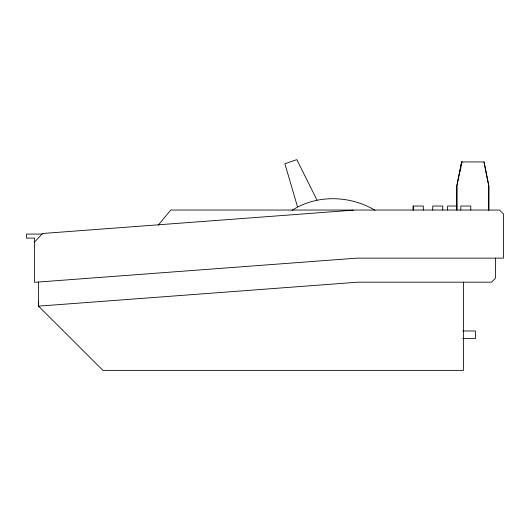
<?xml version="1.0" encoding="UTF-8"?>
<svg xmlns="http://www.w3.org/2000/svg" width="530" height="530" viewBox="0 0 530 530"><rect width="100%" height="100%" fill="white"/><g stroke="black" fill="none" stroke-linecap="round" stroke-linejoin="round"><path stroke-width="0.79" d="M460.596 169.149L460.908 167.546M461.683 163.538L461.994 161.935M458.476 179.577L458.788 177.967M460.04 171.554L460.815 167.546M461.126 165.943L461.908 161.935M461.676 161.935L456.9 185.99L456.9 210.039M158.145 225.23L170.806 210.039L353.185 210.039M34.516 242.104L42.513 233.492L355.186 210.039L499.492 210.039L503.5 214.034L503.5 258.136L356.988 258.136L34.516 282.324L34.516 238.096L26.5 238.096L26.5 234.088L42.228 234.088M292.076 210.331C316.662 194.391 350.065 195.318 374.955 210.258M38.511 302.133L38.511 306.141L102.946 370.377L463.419 370.377L463.419 282.192M457.052 206.031L447.605 206.031L447.605 210.039M462.617 330.972L475.443 330.972L475.443 338.571L462.617 338.571M316.966 200.009L296.813 159.623L284.901 163.73L297.482 206.72M483.989 161.935L488.766 185.99L488.693 210.039M485.162 169.149L485.473 170.753M495.484 258.136L495.484 278.19L491.476 282.192L357.889 282.192L38.511 306.141L38.511 282.026M488.865 210.039L488.865 185.99L484.056 161.935L461.61 161.935L456.8 185.99L456.8 210.039M488.435 185.99L488.435 210.039M470.806 210.039L470.806 206.031L460.789 206.031L460.789 210.039M442.749 210.039L442.749 206.031L432.725 206.031L432.725 210.039M423.318 210.039L423.318 206.031L413.135 206.031L413.135 210.039M413.294 206.031L413.294 210.039"/></g></svg>
